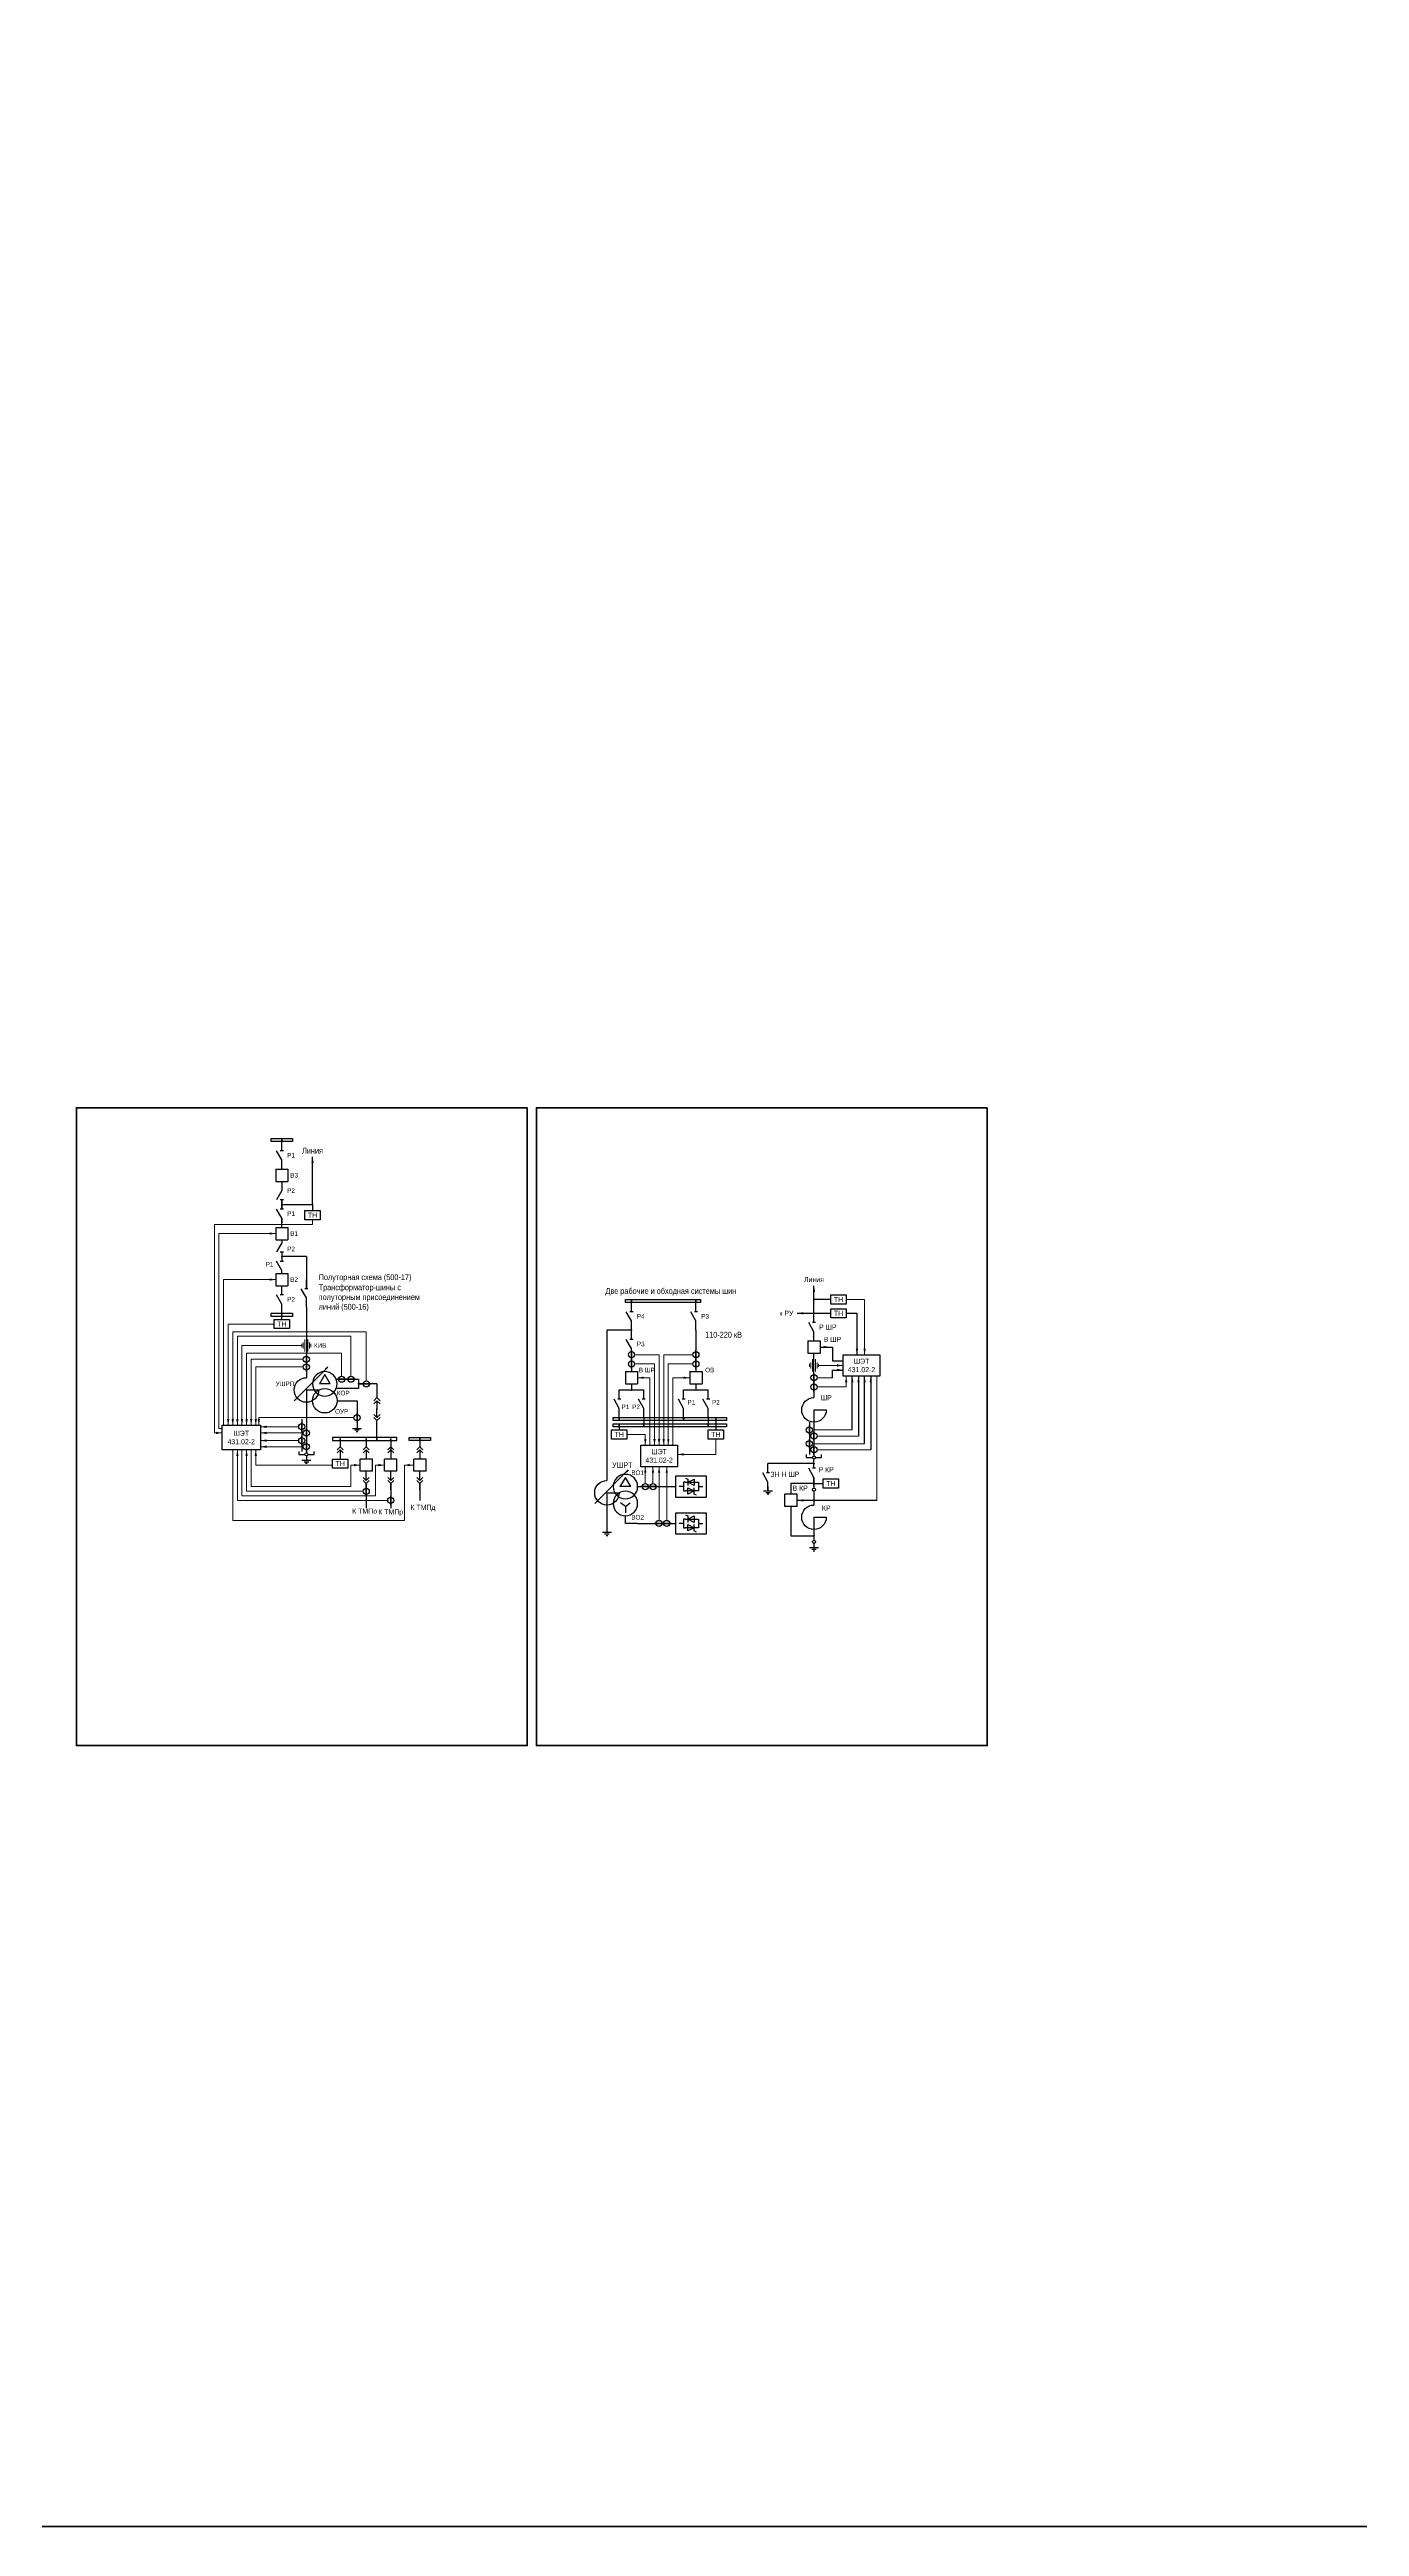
# Model space of a CAD drawing. Header units: millimetres. Extents: x 25558 to 49929, y 1902 to 19390.
# Drawn here: x 29736 to 30591, y 1902 to 3517 of the extents above; entities that cross this region are included whole.
import ezdxf
from ezdxf.enums import TextEntityAlignment as Align

# ---------------------------------------------------------------- set-up
doc = ezdxf.new("R2010")
doc.units = ezdxf.units.MM
doc.layers.add('Основная', color=7, linetype='Continuous', lineweight=30)
doc.layers.add('Тонкая', color=7, linetype='Continuous', lineweight=5)
doc.styles.add('Narrow', font='ARIALN.TTF')
doc.styles.add('Вывод', font='tahoma.ttf', dxfattribs={"height": 2.5})
doc.styles.add('Компонент', font='ARIALN.TTF', dxfattribs={"height": 3.5})

# ---------------------------------------------------------------- blocks, each defined once
blk = doc.blocks.new('*U28')
at = {"color": 0}
for p, q in [((0, 0), (-8, 0)), ((-8, -8), (-8, 0)), ((0, -8), (0, 0)), ((0, -8), (-8, -8))]:
    blk.add_line(p, q, dxfattribs=at)
at = {"layer": 'Основная', "style": 'Компонент'}
blk.add_attdef('ОУ', text='', height=3.5, dxfattribs=at).set_placement((-15, -3), align=Align.MIDDLE_CENTER)
blk = doc.blocks.new('*U23')
at = {"color": 0}
blk.add_line((0, 0), (6, 3.4), dxfattribs=at)
blk = doc.blocks.new('*U11')
at = {"color": 0}
blk.add_line((0, -1), (0, 1), dxfattribs=at)
blk = doc.blocks.new('*U34')
at = {"color": 0}
for p, q in [((0, 3), (0, 9)), ((0, -9), (0, -3))]:
    blk.add_line(p, q, dxfattribs=at)
at = {"color": 0, "ltscale": 0.25, "rotation": 89.99999999999999}
for name, p in [('*U23', (0, -3)), ('*U11', (0, 3))]:
    blk.add_blockref(name, p, dxfattribs=at)
at = {"layer": 'Основная'}
for tag, height, style, p in [('ОУ', 3.5, 'Компонент', (-12, 0)), ('В1', 2.5, 'Вывод', (2, 7)), ('В2', 2.5, 'Вывод', (2, -7))]:
    blk.add_attdef(tag, text='', height=height, dxfattribs=dict(at, style=style)).set_placement(p, align=Align.MIDDLE_CENTER)
blk = doc.blocks.new('*U35')
at = {"color": 0}
for p, q in [((0, 9), (0, 3)), ((0, -3), (0, -9))]:
    blk.add_line(p, q, dxfattribs=at)
at = {"color": 0, "ltscale": 0.25, "xscale": -1, "rotation": 90}
for name, p in [('*U23', (0, 3)), ('*U11', (0, -3))]:
    blk.add_blockref(name, p, dxfattribs=at)
at = {"layer": 'Основная'}
for tag, height, style, p in [('ОУ', 3.5, 'Компонент', (-12, 0)), ('В2', 2.5, 'Вывод', (2, 7)), ('В1', 2.5, 'Вывод', (2, -7))]:
    blk.add_attdef(tag, text='', height=height, dxfattribs=dict(at, style=style)).set_placement(p, align=Align.MIDDLE_CENTER)
blk = doc.blocks.new('*U25')
at = {"color": 0}
for p, q in [((3, 0), (-3, 0)), ((0, 3), (0, 0)), ((1.5, -1), (-1.5, -1)), ((0.5, -2), (-0.5, -2))]:
    blk.add_line(p, q, dxfattribs=at)
blk = doc.blocks.new('*U27')
at = {"ltscale": 0.35}
for q in [(-8, 0), (0, -8)]:
    blk.add_line((0, 0), q, dxfattribs=at)
blk.add_arc((0, 0), 8, 180, 90, dxfattribs=at)
at = {"layer": 'Основная', "style": 'Компонент'}
blk.add_attdef('ОУ', text='', height=3.5, dxfattribs=at).set_placement((-17, 0), align=Align.MIDDLE_CENTER)
blk = doc.blocks.new('*U30')
at = {"ltscale": 0.25}
for p, q in [((-3.5, 0), (0, 6)), ((-3.5, 0), (3.5, 0)), ((0, 6), (3.5, 0))]:
    blk.add_line(p, q, dxfattribs=at)
blk.add_circle((0, 0), 8, dxfattribs=at)
at = {"layer": 'Основная', "style": 'Компонент'}
blk.add_attdef('ОУ', text='', height=3.5, dxfattribs=at).set_placement((-17, 0), align=Align.MIDDLE_CENTER)
blk = doc.blocks.new('*U36')
at = {"ltscale": 0.25}
for q in [(-3.2, 0.4), (3.2, 0.4), (0, -6)]:
    blk.add_line((0, -2), q, dxfattribs=at)
blk.add_circle((0, 0), 8, dxfattribs=at)
at = {"layer": 'Основная', "style": 'Компонент'}
blk.add_attdef('ОУ', text='', height=3.5, dxfattribs=at).set_placement((17, 0), align=Align.MIDDLE_CENTER)
blk = doc.blocks.new('*U31')
at = {"color": 0}
for p, q in [((-3, 0), (3, 0)), ((0, 3), (0, 0)), ((-1.5, -1), (1.5, -1)), ((-0.5, -2), (0.5, -2))]:
    blk.add_line(p, q, dxfattribs=at)
blk = doc.blocks.new('*U943')
at = {"layer": 'Основная', "ltscale": 0.25}
for p, q in [((2, 2), (0, 0)), ((0, 0), (2, -2))]:
    blk.add_line(p, q, dxfattribs=at)
blk = doc.blocks.new('*U32')
at = {"color": 0}
for p, q in [((0, 6), (0, 2)), ((0, 0), (0, -6))]:
    blk.add_line(p, q, dxfattribs=at)
at = {"color": 0, "ltscale": 0.25, "xscale": -1, "rotation": 90}
for p in [(0, 2), (0, 0)]:
    blk.add_blockref('*U943', p, dxfattribs=at)
at = {"layer": 'Основная'}
for tag, height, style, p in [('ОУ2', 3.5, 'Компонент', (-5, 6)), ('В2', 2.5, 'Вывод', (3, 6)), ('ОУ1', 3.5, 'Компонент', (-5, -6)), ('В1', 2.5, 'Вывод', (3, -6))]:
    blk.add_attdef(tag, text='', height=height, dxfattribs=dict(at, style=style)).set_placement(p, align=Align.MIDDLE_CENTER)
blk = doc.blocks.new('*U33')
at = {"color": 0}
for p, q in [((0, 0), (0, 6)), ((0, -6), (0, -2))]:
    blk.add_line(p, q, dxfattribs=at)
at = {"color": 0, "ltscale": 0.25, "rotation": 89.99999999999999}
for p in [(0, 0), (0, -2)]:
    blk.add_blockref('*U943', p, dxfattribs=at)
at = {"layer": 'Основная'}
for tag, height, style, p in [('ОУ1', 3.5, 'Компонент', (-5, 6)), ('В1', 2.5, 'Вывод', (3, 6)), ('ОУ2', 3.5, 'Компонент', (-5, -6)), ('В2', 2.5, 'Вывод', (3, -6))]:
    blk.add_attdef(tag, text='', height=height, dxfattribs=dict(at, style=style)).set_placement(p, align=Align.MIDDLE_CENTER)
blk = doc.blocks.new('*U26')
at = {"ltscale": 0.25}
blk.add_circle((0, 0), 2, dxfattribs=at)
at = {"layer": 'Основная', "color": 0, "lineweight": 50}
blk.add_line((0, -3), (0, 3), dxfattribs=at)
at = {"layer": 'Основная', "style": 'Компонент'}
blk.add_attdef('ОУ', text='', height=3.5, dxfattribs=at).set_placement((-6, 0), align=Align.MIDDLE_CENTER)
blk = doc.blocks.new('*U53')
at = {"ltscale": 0.25}
blk.add_circle((0, 0), 2, dxfattribs=at)
at = {"layer": 'Основная', "color": 0, "lineweight": 50}
blk.add_line((0, 3), (0, -3), dxfattribs=at)
at = {"layer": 'Основная', "style": 'Компонент'}
blk.add_attdef('ОУ', text='', height=3.5, dxfattribs=at).set_placement((-6, 0), align=Align.MIDDLE_CENTER)
blk = doc.blocks.new('*U38')
at = {"ltscale": 0.35}
for q in [(-8, 0), (0, -8)]:
    blk.add_line((0, 0), q, dxfattribs=at)
blk.add_arc((0, 0), 8, 180, 90, dxfattribs=at)
at = {"layer": 'Основная', "style": 'Компонент'}
blk.add_attdef('ОУ', text='', height=3.5, dxfattribs=at).set_placement((-17, 0), align=Align.MIDDLE_CENTER)

msp = doc.modelspace()

# ---------------------------------------------------------------- linework, layer by layer
for p, q in [((30256, 2693), (30263, 2693)), ((30263, 2693), (30263, 2666)), ((30239, 2671), (30247, 2671)), ((30247, 2671), (30247, 2662)), ((30247, 2662), (30254, 2662)), ((30247, 2651), (30247, 2656)), ((30247, 2656), (30254, 2656)), ((30260, 2617), (30260, 2652)), ((30264, 2652), (30264, 2613)), ((30268, 2608), (30268, 2652)), ((30272, 2652), (30272, 2604)), ((30276, 2571), (30224, 2571))]:
    msp.add_line(p, q)
at = {"layer": 'Основная'}
for p, q in [((29888, 2805), (29888, 2806)), ((29908, 2764), (29908, 2795)), ((29888, 2764), (29908, 2764)), ((29908, 2764), (29908, 2760)), ((29888, 2755), (29888, 2752)), ((29888, 2739), (29884.6, 2733)), ((29887, 2733), (29889, 2733)), ((29888, 2741), (29888, 2739)), ((29888, 2733), (29888, 2727)), ((29888, 2733), (29888, 2727)), ((29904, 2730), (29888, 2730)), ((29904, 2730), (29904, 2709)), ((29888, 2721), (29884.6, 2727)), ((29887, 2727), (29889, 2727)), ((29888, 2719), (29888, 2721)), ((29888, 2705), (29888, 2709)), ((30116, 2700), (30116, 2701)), ((30158, 2700), (30158, 2701)), ((30235, 2693), (30235, 2711)), ((30246, 2702), (30235, 2702)), ((29888, 2691), (29888, 2693)), ((29888, 2689), (29888, 2691)), ((29904, 2697), (29904, 2664)), ((30116, 2682), (30100, 2682)), ((30100, 2682), (30100, 2601)), ((30158, 2682), (30158, 2664)), ((30224, 2693), (30246, 2693)), ((30235, 2659), (30235, 2667)), ((29904, 2658), (29904, 2651)), ((30116, 2664), (30116, 2662)), ((30116, 2658), (30116, 2655)), ((30158, 2664), (30158, 2662)), ((30158, 2658), (30158, 2655)), ((29924, 2636), (29937, 2636)), ((29937, 2636), (29937, 2627)), ((29950, 2647), (29950, 2638)), ((30108, 2643), (30116, 2643)), ((30116, 2647), (30116, 2643)), ((30116, 2643), (30124, 2643)), ((30150, 2643), (30158, 2643)), ((30158, 2647), (30158, 2643)), ((30158, 2643), (30166, 2643)), ((30235, 2648), (30235, 2638)), ((29901, 2624), (29901, 2621)), ((29901, 2617), (29901, 2612)), ((29937, 2623), (29937, 2618)), ((29950, 2612), (29950, 2619)), ((30108, 2624), (30108, 2625)), ((30108, 2619), (30108, 2620)), ((30108, 2619), (30108, 2617)), ((30124, 2625), (30124, 2621)), ((30124, 2620), (30124, 2621)), ((30150, 2624), (30150, 2625)), ((30166, 2625), (30166, 2621)), ((30166, 2620), (30166, 2621)), ((30171, 2623), (30171, 2624)), ((30171, 2623), (30171, 2617)), ((30232, 2622), (30232, 2619)), ((29901, 2615), (29901, 2612)), ((29901, 2608), (29901, 2603)), ((29926, 2610), (29926, 2611)), ((29943, 2610), (29943, 2611)), ((29950, 2611), (29950, 2612)), ((29959, 2610), (29959, 2611)), ((29959, 2610), (29959, 2602)), ((29978, 2610), (29978, 2611)), ((30100, 2602), (30100, 2594)), ((30232, 2615), (30232, 2610)), ((30232, 2613), (30232, 2610)), ((30232, 2606), (30232, 2601)), ((30100, 2594), (30100, 2584)), ((30235, 2595), (30205, 2595))]:
    msp.add_line(p, q, dxfattribs=at)
for points in [[(29881, 2807), (29895, 2807), (29895, 2805), (29881, 2805)], [(29903, 2760), (29913, 2760), (29913, 2754), (29903, 2754)], [(30112, 2702), (30161, 2702), (30161, 2700), (30112, 2700)], [(30246, 2705), (30256, 2705), (30256, 2699), (30246, 2699)], [(29881, 2693), (29895, 2693), (29895, 2691), (29881, 2691)], [(29883, 2689), (29893, 2689), (29893, 2683), (29883, 2683)], [(30246, 2696), (30256, 2696), (30256, 2690), (30246, 2690)], [(30254, 2666), (30278, 2666), (30278, 2652), (30254, 2652)], [(29849, 2620), (29874, 2620), (29874, 2604), (29849, 2604)], [(30103, 2617), (30113, 2617), (30113, 2611), (30103, 2611)], [(30104, 2625), (30178, 2625), (30178, 2623), (30104, 2623)], [(30104, 2621), (30178, 2621), (30178, 2619), (30104, 2619)], [(30166, 2617), (30176, 2617), (30176, 2611), (30166, 2611)], [(29963, 2612), (29921, 2612), (29921, 2610), (29963, 2610)], [(29971, 2612), (29985, 2612), (29985, 2610), (29971, 2610)], [(30122, 2607), (30146, 2607), (30146, 2593), (30122, 2593)], [(29921, 2598), (29931, 2598), (29931, 2592), (29921, 2592)], [(30145, 2587), (30164.6, 2587), (30164.6, 2573), (30145, 2573)], [(30241, 2585), (30251, 2585), (30251, 2579), (30241, 2579)], [(30145, 2563), (30164.6, 2563), (30164.6, 2549), (30145, 2549)]]:
    msp.add_lwpolyline(points, close=True, dxfattribs=at)
at = {"layer": 'Основная', "ltscale": 0.25, "const_width": 0.6}
for points in [[(29887.7, 2806, 1), (29888.3, 2806, 1)], [(29888.3, 2764, 1), (29887.7, 2764, 1)], [(29907.7, 2764, 1), (29908.3, 2764, 1)], [(29888.3, 2730, 1), (29887.7, 2730, 1)], [(30115.7, 2701, 1), (30116.3, 2701, 1)], [(30157.7, 2701, 1), (30158.3, 2701, 1)], [(30234.7, 2702, 1), (30235.3, 2702, 1)], [(29887.7, 2692, 1), (29888.3, 2692, 1)], [(30116.3, 2682, 1), (30115.7, 2682, 1)], [(30234.7, 2693, 1), (30235.3, 2693, 1)], [(29937.7, 2647, 1), (29938.3, 2647, 1)], [(30116.3, 2643, 1), (30115.7, 2643, 1)], [(30158.3, 2643, 1), (30157.7, 2643, 1)], [(30107.7, 2624, 1), (30108.3, 2624, 1)], [(30107.7, 2620, 1), (30108.3, 2620, 1)], [(30123.7, 2620, 1), (30124.3, 2620, 1)], [(30149.7, 2624, 1), (30150.3, 2624, 1)], [(30165.7, 2620, 1), (30166.3, 2620, 1)], [(30170.7, 2624, 1), (30171.3, 2624, 1)], [(29925.7, 2611, 1), (29926.3, 2611, 1)], [(29942.7, 2611, 1), (29943.3, 2611, 1)], [(29949.7, 2611, 1), (29950.3, 2611, 1)], [(29958.7, 2611, 1), (29959.3, 2611, 1)], [(29977.7, 2611, 1), (29978.3, 2611, 1)], [(30235.3, 2595, 1), (30234.7, 2595, 1)], [(30235.3, 2582, 1), (30234.7, 2582, 1)], [(30235.3, 2548, 1), (30234.7, 2548, 1)]]:
    msp.add_lwpolyline(points, format="xyb", close=True, dxfattribs=at)
at = {"layer": 'Основная'}
for points in [[(29896, 2636), (29917.9, 2657.9)], [(29917.9, 2657.9), (29916.5, 2656.5)], [(29923.4, 2650), (29925, 2650)], [(29929, 2650), (29938, 2650), (29938, 2644), (29923.4, 2644)], [(29924, 2650), (29928, 2650)], [(30235, 2644), (30235, 2659)], [(29904, 2635), (29904, 2617)], [(29941, 2647), (29938, 2647)], [(29938, 2647), (29944, 2647)], [(29950, 2647), (29945, 2647)], [(30235, 2622), (30235, 2603)], [(30235, 2622), (30235, 2616)], [(29899, 2603), (29899, 2601), (29903, 2601)], [(29904, 2613), (29904, 2602)], [(29905, 2601), (29909, 2601), (29909, 2603)], [(30230, 2601), (30230, 2599), (30234, 2599)], [(30235, 2611), (30235, 2600)], [(30236, 2599), (30240, 2599), (30240, 2601)], [(30092, 2569), (30113.9, 2590.9)], [(30113.9, 2590.9), (30112.5, 2589.5)], [(30113.9, 2590.9), (30112.5, 2589.5)], [(30151.3, 2585.6), (30152.7, 2584.9), (30152.7, 2580.7), (30152.7, 2580.7)], [(30152.7, 2582.8), (30152.7, 2582.8), (30152.7, 2582.8), (30152.7, 2582.8), (30156.9, 2584.9), (30156.9, 2580.7), (30152.7, 2582.8)], [(30235, 2586), (30235, 2579)], [(29943, 2582), (29943, 2566)], [(29959, 2582), (29959, 2566)], [(29978, 2582), (29978, 2571)], [(30100, 2568), (30100, 2553)], [(30120, 2580), (30126, 2580)], [(30120, 2580), (30126, 2580)], [(30120, 2580), (30145, 2580)], [(30149.9, 2580), (30147.1, 2580)], [(30151.3, 2582.8), (30149.9, 2582.8), (30149.9, 2577.2), (30151.3, 2577.2)], [(30151.3, 2582.8), (30158.3, 2582.8)], [(30158.3, 2577.2), (30151.3, 2577.2)], [(30156.9, 2577.2), (30156.9, 2577.2), (30156.9, 2577.2), (30156.9, 2577.2), (30152.7, 2575.1), (30152.7, 2579.3), (30156.9, 2577.2)], [(30158.3, 2574.4), (30156.9, 2575.1), (30156.9, 2579.3), (30156.9, 2579.3)], [(30158.3, 2582.8), (30159.7, 2582.8), (30159.7, 2577.2), (30158.3, 2577.2)], [(30159.7, 2580), (30162.5, 2580)], [(30205, 2580), (30205, 2577)], [(30235, 2582), (30220, 2582), (30220, 2575)], [(30235, 2582), (30241, 2582)], [(30235, 2577), (30235, 2568)], [(30120, 2556), (30112, 2556), (30112, 2561)], [(30120, 2556), (30130, 2556)], [(30129, 2556), (30131, 2556)], [(30130, 2556), (30145, 2556)], [(30133, 2556), (30135, 2556)], [(30149.9, 2556), (30147.1, 2556)], [(30151.3, 2558.8), (30149.9, 2558.8), (30149.9, 2553.2), (30151.3, 2553.2)], [(30151.3, 2561.6), (30152.7, 2560.9), (30152.7, 2556.7), (30152.7, 2556.7)], [(30151.3, 2558.8), (30158.3, 2558.8)], [(30158.3, 2553.2), (30151.3, 2553.2)], [(30152.7, 2558.8), (30152.7, 2558.8), (30152.7, 2558.8), (30152.7, 2558.8), (30156.9, 2560.9), (30156.9, 2556.7), (30152.7, 2558.8)], [(30156.9, 2553.2), (30156.9, 2553.2), (30156.9, 2553.2), (30156.9, 2553.2), (30152.7, 2551.1), (30152.7, 2555.3), (30156.9, 2553.2)], [(30158.3, 2550.4), (30156.9, 2551.1), (30156.9, 2555.3), (30156.9, 2555.3)], [(30158.3, 2558.8), (30159.7, 2558.8), (30159.7, 2553.2), (30158.3, 2553.2)], [(30159.7, 2556), (30162.5, 2556)], [(30220, 2567), (30220, 2548), (30235, 2548)], [(30235, 2552), (30235, 2545)], [(30235, 2543), (30235, 2540)]]:
    msp.add_lwpolyline(points, dxfattribs=at)
for points in [[(29917.9, 2657.9, 0, 1, 0), (29916.5, 2656.5, 0, 0, 0)], [(30113.9, 2590.9, 0, 1, 0), (30112.5, 2589.5, 0, 0, 0)]]:
    msp.add_lwpolyline(points, format="xyseb", dxfattribs=at)
for centre, radius in [((29916, 2636), 8), ((29904, 2601), 1), ((30235, 2599), 1), ((30235, 2578), 1), ((30235, 2544), 1)]:
    msp.add_circle(centre, radius, dxfattribs=at)
at = {"layer": 'Тонкая'}
for p, q in [((29908, 2751), (29844, 2751)), ((29844, 2751), (29844, 2615)), ((29908, 2754), (29908, 2751)), ((29847, 2618), (29847, 2745)), ((29847, 2745), (29884, 2745)), ((29850, 2715), (29850, 2620)), ((29850, 2715), (29884, 2715)), ((30268, 2702), (30256, 2702)), ((30268, 2666), (30268, 2702)), ((29853, 2620), (29853, 2686)), ((29853, 2686), (29883, 2686)), ((29856, 2620), (29856, 2681)), ((29856, 2681), (29943, 2681)), ((29943, 2651), (29943, 2681)), ((29933, 2678), (29859, 2678)), ((29859, 2678), (29859, 2620)), ((29901, 2672), (29862, 2672)), ((29862, 2672), (29862, 2620)), ((29927, 2667), (29865, 2667)), ((29865, 2667), (29865, 2620)), ((29901, 2673), (29901, 2671)), ((29902, 2674), (29902, 2670)), ((29903, 2676), (29903, 2668)), ((29905, 2676), (29905, 2668)), ((29906, 2674), (29906, 2670)), ((29907, 2673), (29907, 2671)), ((29927, 2656), (29927, 2667)), ((29933, 2652), (29933, 2678)), ((30118, 2666), (30134, 2666)), ((30134, 2666), (30134, 2607)), ((30137, 2666), (30137, 2607)), ((30156, 2666), (30137, 2666)), ((29902, 2663), (29868, 2663)), ((29868, 2663), (29868, 2620)), ((29902, 2658), (29871, 2658)), ((29871, 2658), (29871, 2620)), ((29927, 2652), (29927, 2656)), ((29943, 2649), (29943, 2651)), ((30118, 2660), (30131, 2660)), ((30120, 2651), (30128, 2651)), ((30128, 2651), (30128, 2607)), ((30131, 2607), (30131, 2660)), ((30156, 2660), (30140, 2660)), ((30140, 2607), (30140, 2660)), ((30146, 2651), (30143, 2651)), ((30143, 2651), (30143, 2607)), ((30154, 2651), (30146, 2651)), ((30232, 2660), (30232, 2658)), ((30233, 2661), (30233, 2657)), ((30234, 2663), (30234, 2655)), ((30236, 2663), (30236, 2655)), ((30237, 2661), (30237, 2657)), ((30237, 2651), (30247, 2651)), ((30238, 2660), (30238, 2658)), ((30238, 2659), (30254, 2659)), ((30256, 2645), (30256, 2652)), ((30276, 2652), (30276, 2571)), ((30237, 2645), (30256, 2645)), ((29849, 2618), (29847, 2618)), ((29935, 2625), (29873, 2625)), ((29873, 2625), (29873, 2620)), ((29899, 2619), (29874, 2619)), ((30234, 2617), (30260, 2617)), ((29844, 2615), (29849, 2615)), ((29856, 2604), (29856, 2558)), ((29859, 2604), (29859, 2571)), ((29862, 2604), (29862, 2574)), ((29865, 2577), (29865, 2604)), ((29868, 2604), (29868, 2580)), ((29871, 2594), (29871, 2604)), ((29902, 2615), (29874, 2615)), ((29899, 2610), (29874, 2610)), ((29902, 2606), (29874, 2606)), ((30125, 2614), (30113, 2614)), ((30125, 2607), (30125, 2614)), ((30171, 2601), (30146, 2601)), ((30171, 2611), (30171, 2601)), ((30234, 2608), (30268, 2608)), ((30237, 2613), (30264, 2613)), ((30237, 2604), (30272, 2604)), ((29921, 2594), (29871, 2594)), ((29939, 2594), (29933, 2594)), ((29933, 2594), (29933, 2580)), ((29949, 2574), (29949, 2594)), ((29949, 2594), (29954, 2594)), ((29974, 2594), (29968, 2594)), ((29968, 2594), (29968, 2558)), ((30125, 2582), (30125, 2593)), ((30130, 2582), (30130, 2593)), ((30134, 2558), (30134, 2593)), ((30139, 2558), (30139, 2593)), ((29957, 2571), (29859, 2571)), ((29949, 2574), (29862, 2574)), ((29941, 2577), (29865, 2577)), ((29868, 2580), (29933, 2580)), ((29968, 2558), (29856, 2558))]:
    msp.add_line(p, q, dxfattribs=at)
at = {"layer": 'Тонкая', "lineweight": 50}
msp.add_lwpolyline([(25708, 5132), (36985, 5132), (36985, 1902), (25708, 1902)], close=True, dxfattribs=at)
at = {"layer": 'Тонкая', "color": 3, "lineweight": 50}
for points in [[(30048, 2827), (30048, 2411.2), (29754, 2411.2), (29754, 2827)], [(30348, 2827), (30348, 2411.2), (30054, 2411.2), (30054, 2827)]]:
    msp.add_lwpolyline(points, close=True, dxfattribs=at)
at = {"layer": 'Тонкая', "ltscale": 0.3}
for points in [[(29908, 2795, 0, 1.5, 0), (29908, 2791, 0, 0, 0)], [(29884, 2745, 0, 1.5, 0), (29880, 2745, 0, 0, 0)], [(29884, 2715, 0, 1.5, 0), (29880, 2715, 0, 0, 0)], [(30235, 2711, 0, 1.5, 0), (30235, 2707, 0, 0, 0)], [(30224, 2693, 0, 1.5, 0), (30228, 2693, 0, 0, 0)], [(30239, 2671, 0, 1.5, 0), (30243, 2671, 0, 0, 0)], [(30263, 2666, 0, 1.5, 0), (30263, 2670, 0, 0, 0)], [(30268, 2666, 0, 1.5, 0), (30268, 2670, 0, 0, 0)], [(30120, 2651, 0, 1.5, 0), (30124, 2651, 0, 0, 0)], [(30154, 2651, 0, 1.5, 0), (30150, 2651, 0, 0, 0)], [(30254, 2659, 0, 1.5, 0), (30250, 2659, 0, 0, 0)], [(30254, 2656, 0, 1.5, 0), (30250, 2656, 0, 0, 0)], [(30256, 2652, 0, 1.5, 0), (30256, 2648, 0, 0, 0)], [(30260, 2652, 0, 1.5, 0), (30260, 2648, 0, 0, 0)], [(30264, 2652, 0, 1.5, 0), (30264, 2648, 0, 0, 0)], [(30268, 2652, 0, 1.5, 0), (30268, 2648, 0, 0, 0)], [(30272, 2652, 0, 1.5, 0), (30272, 2648, 0, 0, 0)], [(29853, 2620, 0, 1.5, 0), (29853, 2624, 0, 0, 0)], [(29856, 2620, 0, 1.5, 0), (29856, 2624, 0, 0, 0)], [(29859, 2620, 0, 1.5, 0), (29859, 2624, 0, 0, 0)], [(29862, 2620, 0, 1.5, 0), (29862, 2624, 0, 0, 0)], [(29865, 2620, 0, 1.5, 0), (29865, 2624, 0, 0, 0)], [(29868, 2620, 0, 1.5, 0), (29868, 2624, 0, 0, 0)], [(29871, 2620, 0, 1.5, 0), (29871, 2624, 0, 0, 0)], [(29873, 2620, 0, 1.5, 0), (29873, 2624, 0, 0, 0)], [(29874, 2619, 0, 1.5, 0), (29878, 2619, 0, 0, 0)], [(29849, 2615, 0, 1.5, 0), (29845, 2615, 0, 0, 0)], [(29859, 2604, 0, 1.5, 0), (29859, 2600, 0, 0, 0)], [(29865, 2604, 0, 1.5, 0), (29865, 2600, 0, 0, 0)], [(29871, 2604, 0, 1.5, 0), (29871, 2600, 0, 0, 0)], [(29874, 2615, 0, 1.5, 0), (29878, 2615, 0, 0, 0)], [(29874, 2610, 0, 1.5, 0), (29878, 2610, 0, 0, 0)], [(29874, 2606, 0, 1.5, 0), (29878, 2606, 0, 0, 0)], [(30125, 2607, 0, 1.5, 0), (30125, 2611, 0, 0, 0)], [(30131, 2607, 0, 1.5, 0), (30131, 2611, 0, 0, 0)], [(30134, 2607, 0, 1.5, 0), (30134, 2611, 0, 0, 0)], [(30137, 2607, 0, 1.5, 0), (30137, 2611, 0, 0, 0)], [(30140, 2607, 0, 1.5, 0), (30140, 2611, 0, 0, 0)], [(30146, 2601, 0, 1.5, 0), (30150, 2601, 0, 0, 0)], [(29939, 2594, 0, 1.5, 0), (29935, 2594, 0, 0, 0)], [(29955, 2594, 0, 1.5, 0), (29951, 2594, 0, 0, 0)], [(29974, 2594, 0, 1.5, 0), (29970, 2594, 0, 0, 0)], [(30125, 2593, 0, 1.5, 0), (30125, 2589, 0, 0, 0)], [(30130, 2593, 0, 1.5, 0), (30130, 2589, 0, 0, 0)], [(30134, 2593, 0, 1.5, 0), (30134, 2589, 0, 0, 0)], [(30139, 2593, 0, 1.5, 0), (30139, 2589, 0, 0, 0)], [(30224, 2571, 0, 1.5, 0), (30228, 2571, 0, 0, 0)]]:
    msp.add_lwpolyline(points, format="xyseb", dxfattribs=at)

# ---------------------------------------------------------------- block references
at = {"layer": 'Основная'}
for name, p in [('*U34', (29888, 2796)), ('*U35', (29888, 2770)), ('*U34', (29888, 2758)), ('*U34', (29904, 2706)), ('*U34', (29888, 2702)), ('*U34', (30116, 2691)), ('*U34', (30158, 2691)), ('*U34', (30116, 2673)), ('*U34', (30235, 2684)), ('*U34', (30108, 2634)), ('*U34', (30124, 2634)), ('*U34', (30150, 2634)), ('*U34', (30166, 2634)), ('*U34', (30205, 2586)), ('*U34', (30235, 2589)), ('*U25', (30205, 2577)), ('*U28', (30224, 2575)), ('*U25', (30100, 2550)), ('*U25', (30235, 2540))]:
    msp.add_blockref(name, p, dxfattribs=at)
at = {"layer": 'Основная', "ltscale": 0.25}
for name, p, rotation in [('*U28', (29884, 2779), 180), ('*U28', (29884, 2741), 180), ('*U28', (29884, 2711), 180), ('*U28', (30231, 2667), 180), ('*U53', (29927, 2650), 270), ('*U53', (29933, 2650), 270), ('*U53', (29943, 2647), 270), ('*U28', (30112, 2647), 180), ('*U28', (30154, 2647), 180), ('*U53', (30125, 2580), 270), ('*U53', (30130, 2580), 270), ('*U53', (30134, 2556), 270), ('*U53', (30139, 2556), 270)]:
    msp.add_blockref(name, p, dxfattribs=dict(at, rotation=rotation))
for name, p in [('*U26', (29904, 2663)), ('*U26', (30116, 2666)), ('*U26', (30158, 2666)), ('*U26', (29904, 2658)), ('*U26', (30116, 2660)), ('*U26', (30158, 2660)), ('*U26', (30235, 2651)), ('*U32', (29950, 2636)), ('*U26', (30235, 2645)), ('*U26', (29901, 2619)), ('*U26', (29904, 2615)), ('*U31', (29937, 2618)), ('*U26', (29937, 2625)), ('*U33', (29950, 2625)), ('*U26', (30232, 2617)), ('*U26', (29901, 2610)), ('*U26', (29904, 2606)), ('*U32', (29926, 2604)), ('*U32', (29943, 2604)), ('*U32', (29959, 2604)), ('*U32', (29978, 2604)), ('*U26', (30232, 2608)), ('*U26', (30235, 2613)), ('*U26', (30235, 2604)), ('*U25', (29904, 2597)), ('*U28', (29947, 2598)), ('*U33', (29943, 2584)), ('*U28', (29963, 2598)), ('*U33', (29959, 2584)), ('*U28', (29982, 2598)), ('*U33', (29978, 2584)), ('*U26', (29943, 2577)), ('*U26', (29959, 2571))]:
    msp.add_blockref(name, p, dxfattribs=at)
at = {"layer": 'Основная', "ltscale": 0.35, "xscale": -1}
for name, p in [('*U27', (29904, 2643)), ('*U30', (29916, 2647)), ('*U27', (30235, 2630))]:
    msp.add_blockref(name, p, dxfattribs=at)
at = {"layer": 'Основная', "xscale": -1}
for name, p in [('*U30', (30112, 2580)), ('*U27', (30100, 2576)), ('*U36', (30112, 2569)), ('*U38', (30235, 2560))]:
    msp.add_blockref(name, p, dxfattribs=at)

# ---------------------------------------------------------------- texts
at = {"layer": 'Основная', "style": 'Narrow'}
for s, insert, char_height, width, attachment_point in [('\\pxi-3,l3,t3;Линия', (29908, 2799), 3.8, 53.381, 5), ('\\pxqc;ТН', (29908, 2757), 3.3, 10, 5), ('\\pxt3;Полуторная схема (500-17)', (29912, 2716), 3.8, 162.296, 4), ('\\pxi-3,l3,t3;Линия', (30235, 2715), 3.3, 21.849, 5), ('\\pxt3;Трансформатор-шины с полуторным присоединением линий (500-16)', (29912, 2703), 3.8, 69.876, 4), ('\\pxt3;Две рабочие и обходная системы шин', (30099, 2707), 3.8, 121.615, 4), ('\\pxqc;ТН', (30251, 2702), 3.3, 10, 5), ('\\pxqc;ТН', (29888, 2686), 3.3, 10, 5), ('\\pxi-3,l3,t3;110-220 кВ', (30176, 2679), 3.8, 53.381, 5), ('\\pxi-3,l3,t3;к РУ', (30217, 2693), 3.3, 21.849, 5), ('\\pxi-3,l3,t3;Р ШР', (30244, 2684), 3.3, 21.849, 5), ('\\pxqc;ТН', (30251, 2693), 3.3, 10, 5), ('\\pxi-3,l3,t3;В ШР', (30247, 2676), 3.3, 21.849, 5), ('\\pxqc;ШЭТ 431.02-2', (30266, 2659), 3.3, 20.006, 5), ('\\pxi-3,l3,t3;ШР', (30243, 2638), 3.3, 21.849, 5), ('\\pxqc;ШЭТ 431.02-2', (29861.5, 2612), 3.3, 23.064, 5), ('\\pxqc;ТН', (30108, 2614), 3.3, 10, 5), ('\\pxqc;ШЭТ 431.02-2', (30134, 2600), 3.3, 22.878, 5), ('\\pxqc;ТН', (30171, 2614), 3.3, 10, 5), ('\\pxqc;ТН', (29926, 2595), 3.3, 10, 5), ('\\pxi-3,l3,t3;УШРТ', (30110, 2594), 3.8, 39, 5), ('\\pxi-3,l3,t3;ЗН Н ШР', (30216, 2588), 3.3, 21.849, 5), ('\\pxi-3,l3,t3;Р КР', (30243, 2591), 3.3, 21.849, 5), ('К ТМПд', (29980, 2566), 3.3, 20, 5), ('\\pxi-3,l3,t3;В КР', (30226, 2579), 3.3, 24, 5), ('\\pxqc;ТН', (30246, 2582), 3.3, 10, 5), ('К ТМПо', (29942, 2564), 3.3, 20, 5), ('К ТМПр', (29959, 2563), 3.3, 20, 5), ('\\pxi-3,l3,t3;КР', (30243, 2566), 3.3, 24, 5)]:
    msp.add_mtext(s, dxfattribs=dict(at, insert=insert, char_height=char_height, width=width, attachment_point=attachment_point))
at = {"layer": 'Тонкая', "char_height": 3, "width": 45, "attachment_point": 5, "style": 'Narrow'}
for s, insert in [('\\pxi-3,l3,t3;Р1', (29894, 2796)), ('\\pxi-3,l3,t3;В3', (29896, 2783)), ('\\pxi-3,l3,t3;Р2', (29894, 2773)), ('\\pxi-3,l3,t3;Р1', (29894, 2758)), ('\\pxi-3,l3,t3;В1', (29896, 2745)), ('\\pxi-3,l3,t3;Р2', (29894, 2735)), ('\\pxi-3,l3,t3;Р1', (29880, 2725)), ('\\pxi-3,l3,t3;В2', (29896, 2715)), ('\\pxi-3,l3,t3;Р2', (29894, 2702)), ('\\pxi-3,l3,t3;Р4', (30122, 2691)), ('\\pxi-3,l3,t3;Р3', (30164, 2691)), ('\\pxi-3,l3,t3;КИВ', (29913, 2672)), ('\\pxi-3,l3,t3;Р3', (30122, 2673)), ('\\pxi-3,l3,t3;В ШР', (30126, 2656)), ('\\pxi-3,l3,t3;ОВ', (30167, 2656)), ('\\pxi-3,l3,t3;УШРП', (29890, 2647)), ('\\pxi-3,l3,t3;КОР', (29928, 2641)), ('\\pxi-3,l3,t3;Р1', (30112, 2632)), ('\\pxi-3,l3,t3;Р2', (30119, 2632)), ('\\pxi-3,l3,t3;Р1', (30155, 2635)), ('\\pxi-3,l3,t3;Р2', (30171, 2635)), ('\\pxi-3,l3,t3;ОУР', (29927, 2629)), ('\\pxi-3,l3,t3;ВО1', (30120, 2589)), ('\\pxi-3,l3,t3;ВО2', (30120, 2560))]:
    msp.add_mtext(s, dxfattribs=dict(at, insert=insert))

doc.saveas('drawing.dxf')
